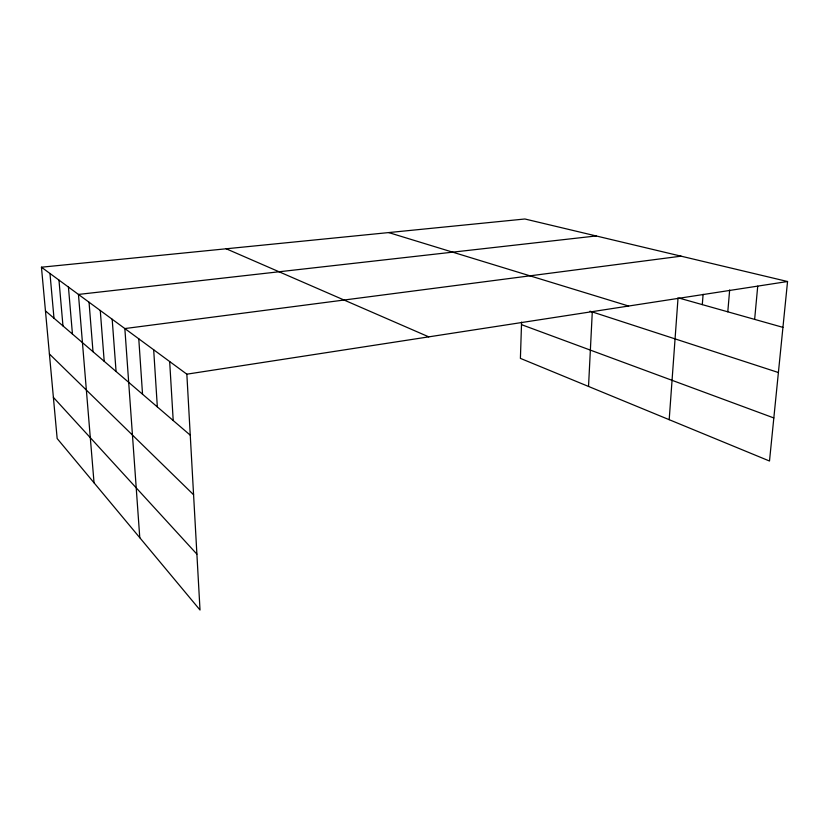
<?xml version="1.0" encoding="UTF-8"?>
<svg xmlns="http://www.w3.org/2000/svg" width="829" height="829" viewBox="0 0 829 829"><rect width="100%" height="100%" fill="white"/><g stroke="black" fill="none" stroke-linecap="round" stroke-linejoin="round"><path stroke-width="1.24" d="M521.576 322.129L520.405 358.377L769.499 461.017L787.55 281.518L524.902 218.991L41.45 267.207L57.16 438.541L200.017 610.009L186.846 374.18L41.45 267.207M588.528 386.438L592.289 311.932M669.19 419.681L678.049 297.787M702.298 304.626L703.106 294.295M727.789 311.818L729.665 289.995M754.639 319.383L757.727 286.171M186.846 374.18L787.55 281.518M681.065 256.171L124.847 328.564L139.78 537.71M596.134 235.954L78.454 294.43L94.04 482.81M679.262 298.129L782.939 327.362M388.708 232.576L628.62 306.036M589.979 311.186L778.4 372.522M521.493 324.647L773.83 417.951M226.203 248.783L428.78 336.864M45.46 310.885L190.255 435.173M49.408 353.973L193.582 494.747M53.388 397.36L196.898 554.155M49.978 273.487L53.989 318.212M58.963 280.088L62.973 325.921M68.434 287.062L72.444 334.056M89.045 302.222L93.003 351.703M100.268 310.481L104.205 361.309M112.184 319.248L116.07 371.496M138.775 338.812L142.536 394.221M153.676 349.776L157.344 406.925M169.665 361.537L173.209 420.541"/></g></svg>
